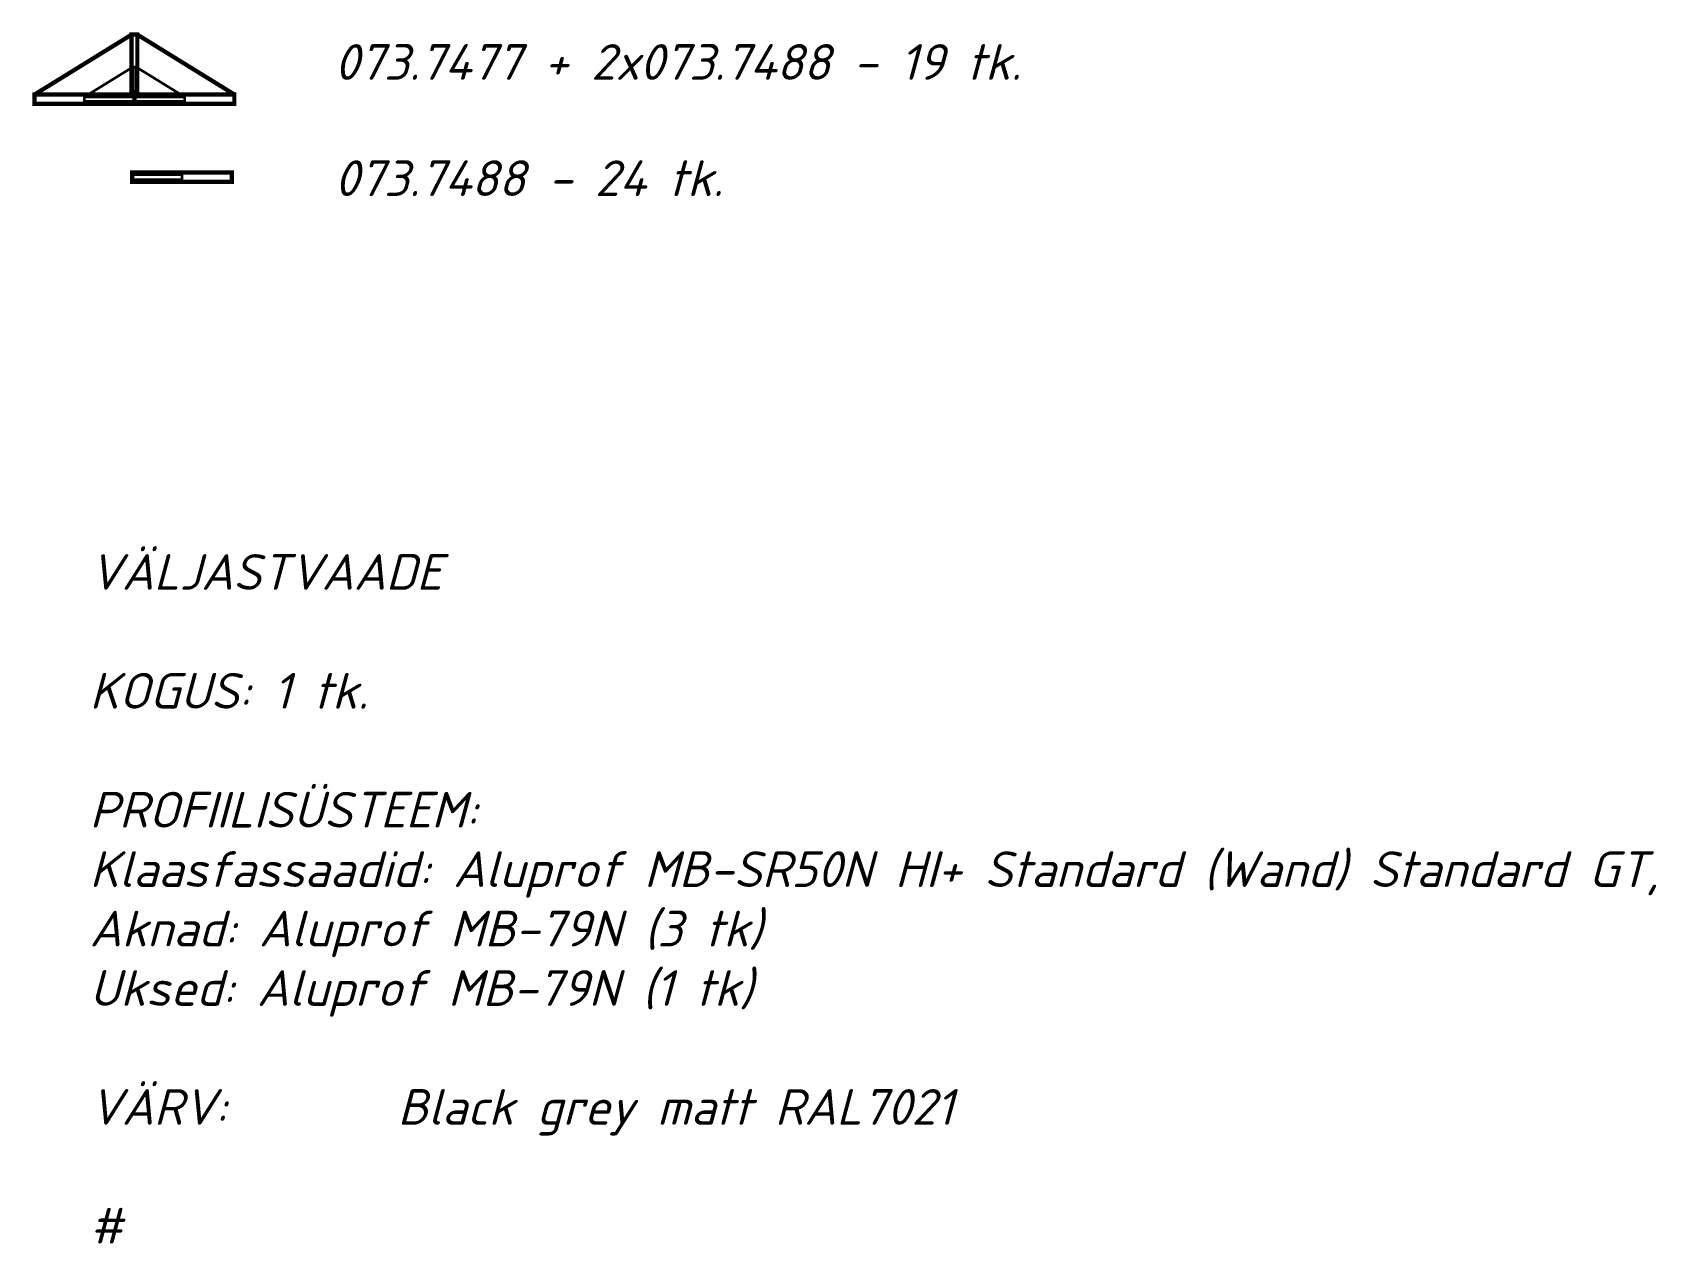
# Model space of a CAD drawing. Header units: millimetres. Extents: x -29692 to 34729, y -8412 to 43293.
# Drawn here: x -29298 to -23606, y -5155 to -909 of the extents above; entities that cross this region are included whole.
import ezdxf

# ---------------------------------------------------------------- set-up
doc = ezdxf.new("R2010")
doc.units = ezdxf.units.MM
doc.linetypes.add('AUSGEZOGEN', pattern=[0])
doc.layers.get('Defpoints').update_dxf_attribs({"color": 4, "lineweight": 35})
doc.layers.add('_0_004_Текст_01', color=7, linetype='Continuous', lineweight=18)
doc.layers.add('_0_009_Полки СП', color=246, linetype='Continuous', lineweight=13)
doc.styles.add('_DZ_2.5', font='isocpeui.ttf', dxfattribs={"height": 2.5})

# ---------------------------------------------------------------- blocks, each defined once
blk = doc.blocks.new('Двусторонняя полка')
at = {"layer": '_0_009_Полки СП', "linetype": 'Continuous', "ltscale": 5, "const_width": 15}
for points in [[(-350, 16.4), (-10, 226.4)], [(350, 16.4), (10, 226.4)]]:
    blk.add_lwpolyline(points, dxfattribs=at)
for points in [[(-10, 226.4), (10, 226.4), (10, 16.4), (-10, 16.4)], [(-350, 16.4), (350, 16.4), (350, -16.4), (-350, -16.4)]]:
    blk.add_lwpolyline(points, close=True, dxfattribs=at)
at = {"layer": 'Defpoints', "linetype": 'Continuous'}
for p, q in [((-175, 8.2), (-5, 113.2)), ((5, 113.2), (175, 8.2))]:
    blk.add_line(p, q, dxfattribs=at)
blk.add_lwpolyline([(-5, 8.2), (-5, 113.2), (5, 113.2), (5, 8.2)], dxfattribs=at)
blk.add_lwpolyline([(175, -8.2), (-175, -8.2), (-175, 8.2), (175, 8.2)], close=True, dxfattribs=at)
at = {"layer": 'Defpoints', "linetype": 'AUSGEZOGEN'}
blk.add_lwpolyline([(2.8, 24.8), (2.8, -8.1), (-2.7, -8.1), (-2.7, 24.8), (0, 27.8)], close=True, dxfattribs=at)
for points in [[(1, 20.7), (-2.7, 21.6)], [(1, 16.7), (-2.7, 17.6)], [(1, 12.6), (-2.7, 13.5)], [(1, 8.6), (-2.7, 9.5)], [(1, 4.6), (-2.7, 5.5)], [(1, 0.5), (-2.7, 1.4)], [(-1.9, 25.8), (1, 25)], [(2.7, 22.6), (-0.7, 23.4)], [(2.8, 18.1), (-0.7, 18.9)], [(2.8, 14.1), (-0.7, 14.9)], [(2.8, 10.1), (-0.7, 10.9)], [(2.8, 6), (-0.7, 6.9)], [(2.8, 2), (-0.7, 2.8)], [(0, 30.8), (0, 24.6)], [(0, 22.4), (0, 22.2)], [(0, 19.8), (0, -8.1), (0, -14.1)], [(0, 10.4), (0, 10.2)], [(-5.4, -8.2), (5.4, -8.2), (5.2, -9.7), (4.1, -11.1), (2.2, -11.8), (-2.3, -11.8), (-4.1, -11.1), (-5.2, -9.7), (-5.4, -8.2)], [(-4.1, -10.3), (4.1, -10.3)], [(1, -3.5), (-2.7, -2.6)], [(1, -7.5), (-2.7, -6.6)], [(2.8, -2), (-0.7, -1.2)], [(2.8, -6), (-0.7, -5.2)]]:
    blk.add_lwpolyline(points, dxfattribs=at)
at = {"layer": 'Defpoints', "linetype": 'Continuous', "ltscale": 5}
blk.add_lwpolyline([(0, -8.2), (0, 8.2)], dxfattribs=at)
blk.add_lwpolyline([(0, -8.2), (0, 8.2)], dxfattribs=at)
blk = doc.blocks.new('RYN-0737488')
at = {"layer": '_0_009_Полки СП', "linetype": 'Continuous', "ltscale": 5, "const_width": 15}
blk.add_lwpolyline([(-175, 32.7), (175, 32.7), (175, 0), (-175, 0)], close=True, dxfattribs=at)
at = {"layer": 'Defpoints', "linetype": 'Continuous'}
blk.add_lwpolyline([(175, 8.2), (0, 8.2), (0, 24.6), (175, 24.6)], close=True, dxfattribs=at)

msp = doc.modelspace()

# ---------------------------------------------------------------- block references
at = {"layer": '_0_009_Полки СП', "linetype": 'Continuous', "ltscale": 5}
msp.add_blockref('Двусторонняя полка', (-28940.463, -1143.165), dxfattribs=at)
at = {"layer": '_0_009_Полки СП', "xscale": -1}
msp.add_blockref('RYN-0737488', (-28773.901, -1433.023), dxfattribs=at)

# ---------------------------------------------------------------- texts
at = {"layer": '_0_004_Текст_01', "char_height": 125, "attachment_point": 1, "style": '_DZ_2.5'}
for s, insert, width in [('073.7477 + 2x073.7488 - 19 tk.', (-28239.186, -950.091), 3275.94406), ('073.7488 - 24 tk.', (-28239.186, -1357.516), 2909.6113), ('VÄLJASTVAADE\\P\\PKOGUS: 1 tk.\\P\\PPROFIILISÜSTEEM: \\PKlaasfassaadid: Aluprof MB-SR50N HI+ Standard (Wand) Standard GT, \\PAknad: Aluprof MB-79N (3 tk)\\PUksed: Aluprof MB-79N (1 tk)\\P\\PVÄRV:^I^I Black grey matt RAL7021\\P\\P#', (-29098.015, -2737.857), 6413.32372)]:
    msp.add_mtext(s, dxfattribs=dict(at, insert=insert, width=width))

doc.saveas('drawing.dxf')
